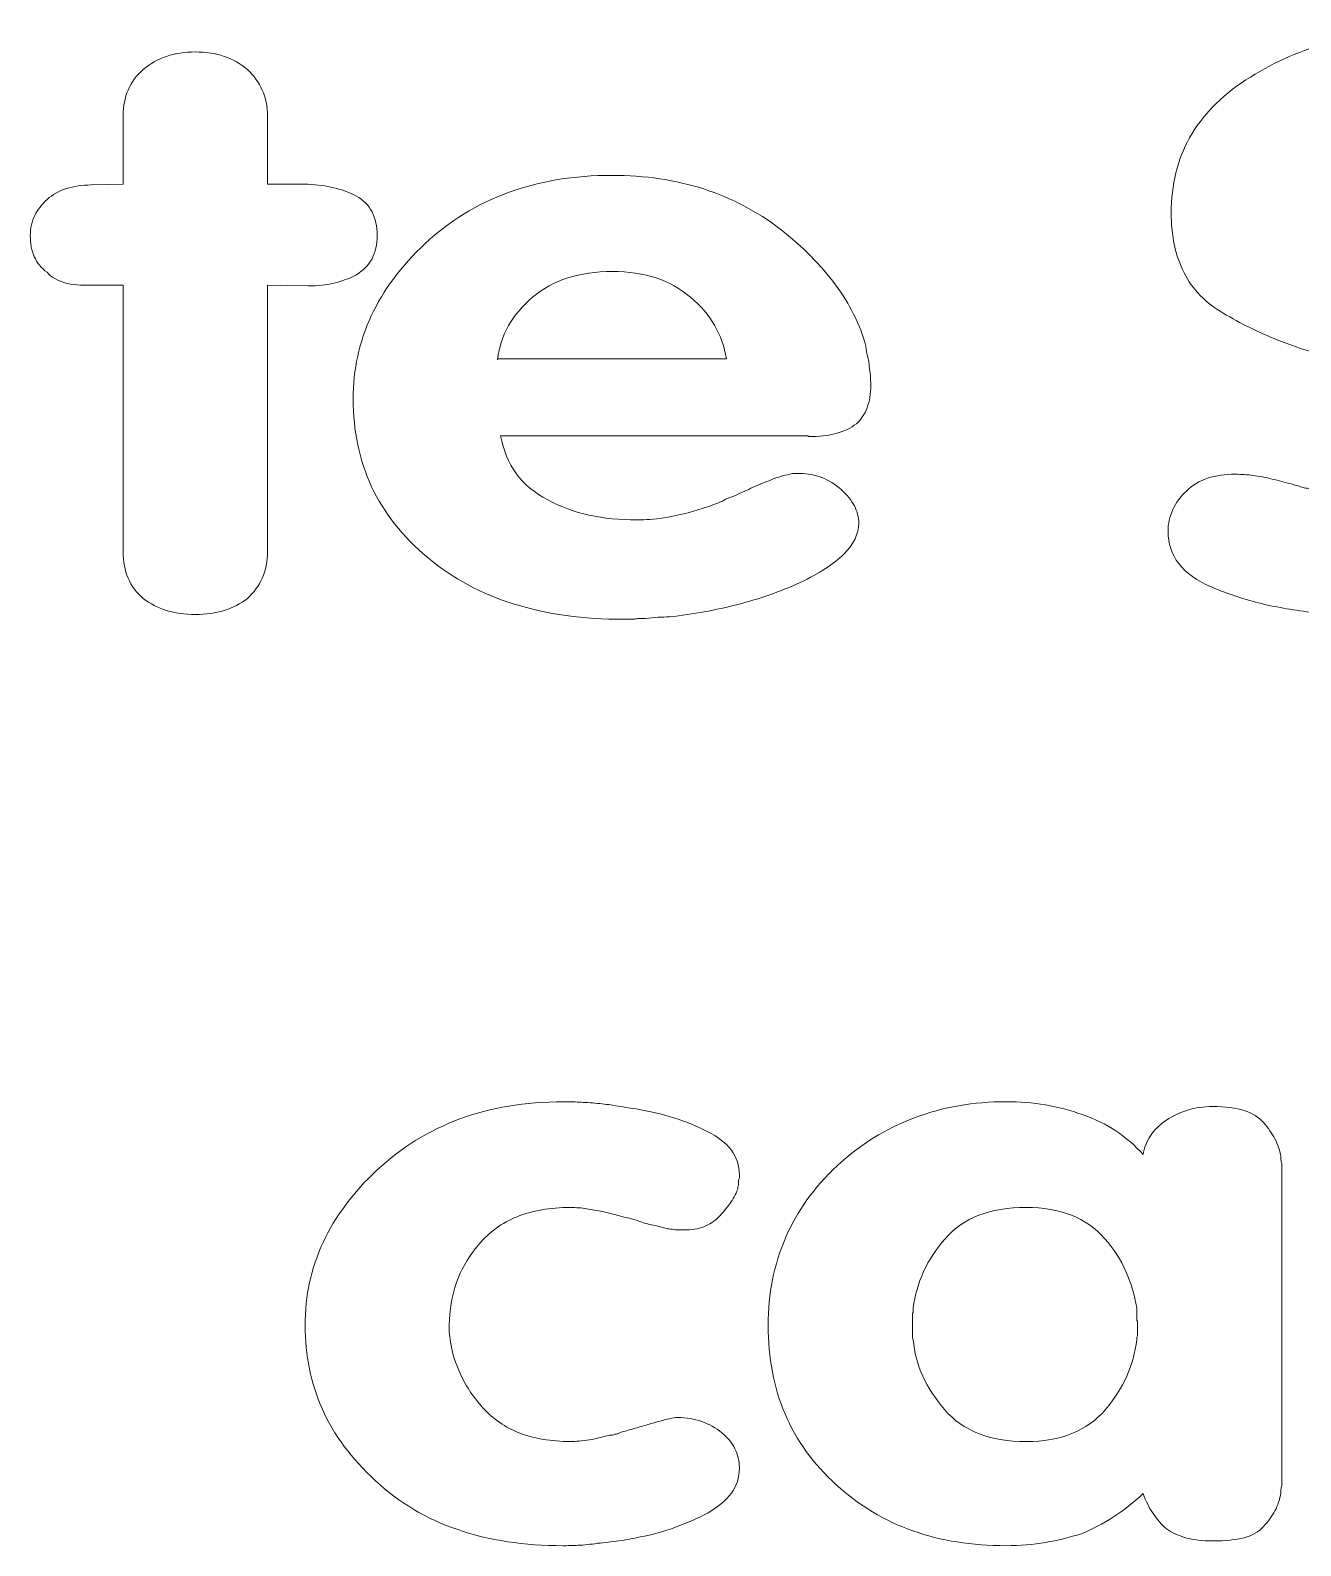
# Model space of a CAD drawing. Header units: millimetres. Extents: x -847 to 848, y -600 to 600.
# Drawn here: x -488.7 to -399, y -599.5 to -492.5 of the extents above; entities that cross this region are included whole.
import ezdxf

# ---------------------------------------------------------------- set-up
doc = ezdxf.new("R2010")
doc.units = ezdxf.units.MM
doc.header["$MEASUREMENT"] = 0

msp = doc.modelspace()

# ---------------------------------------------------------------- linework, layer by layer
at = {"color": 250, "lineweight": 5}
for points, knots in [([(-390.5725, -492.4959), (-390.1952, -492.5337), (-389.7802, -492.562), (-389.3274, -492.5808), (-389.3274, -492.5808), (-388.8747, -492.5997), (-388.3654, -492.6469), (-387.7994, -492.7223), (-387.7994, -492.7223), (-387.2712, -492.76), (-386.7242, -492.8166), (-386.1582, -492.8921), (-386.1582, -492.8921), (-385.5923, -492.9675), (-385.0075, -493.0619), (-384.4039, -493.1751), (-384.4039, -493.1751), (-383.4229, -493.3637), (-382.4986, -493.5995), (-381.6308, -493.8825), (-381.6308, -493.8825), (-380.7631, -494.1654), (-379.9142, -494.5144), (-379.0841, -494.9294), (-379.0841, -494.9294), (-378.3296, -495.3067), (-377.7448, -495.7783), (-377.3298, -496.3443), (-377.3298, -496.3443), (-376.9147, -496.9102), (-376.7072, -497.5327), (-376.7072, -498.2118), (-376.7072, -498.2118), (-376.7072, -498.7778), (-376.811, -499.306), (-377.0185, -499.7964), (-377.0185, -499.7964), (-377.226, -500.2869), (-377.5373, -500.7396), (-377.9523, -501.1547), (-377.9523, -501.1547), (-378.3673, -501.5697), (-378.8766, -501.8809), (-379.4803, -502.0884), (-379.4803, -502.0884), (-380.0839, -502.2959), (-380.7442, -502.3997), (-381.461, -502.3997), (-381.461, -502.3997), (-381.6119, -502.3997), (-381.7723, -502.3997), (-381.9421, -502.3997), (-381.9421, -502.3997), (-382.1119, -502.3997), (-382.2911, -502.3808), (-382.4797, -502.3431), (-382.4797, -502.3431), (-382.6684, -502.3431), (-382.8476, -502.3242), (-383.0173, -502.2865), (-383.0173, -502.2865), (-383.1871, -502.2488), (-383.3475, -502.2111), (-383.4984, -502.1733), (-383.4984, -502.1733), (-383.5738, -502.1356), (-383.6587, -502.1073), (-383.753, -502.0884), (-383.753, -502.0884), (-383.8474, -502.0696), (-383.9323, -502.0413), (-384.0077, -502.0035), (-384.0077, -502.0035), (-384.0832, -502.0035), (-384.1681, -501.9941), (-384.2624, -501.9753), (-384.2624, -501.9753), (-384.3567, -501.9564), (-384.4605, -501.9281), (-384.5736, -501.8904), (-384.5736, -501.8904), (-384.7246, -501.8149), (-384.8849, -501.7489), (-385.0547, -501.6923), (-385.0547, -501.6923), (-385.2245, -501.6357), (-385.4037, -501.5885), (-385.5923, -501.5508), (-385.5923, -501.5508), (-385.9696, -501.4376), (-386.3658, -501.3339), (-386.7808, -501.2395), (-386.7808, -501.2395), (-387.1958, -501.1452), (-387.6108, -501.0603), (-388.0258, -500.9849), (-388.0258, -500.9849), (-388.4408, -500.9094), (-388.8841, -500.8434), (-389.3557, -500.7868), (-389.3557, -500.7868), (-389.8274, -500.7302), (-390.3273, -500.7019), (-390.8555, -500.7019), (-390.8555, -500.7019), (-391.61, -500.7019), (-392.3269, -500.7868), (-393.006, -500.9566), (-393.006, -500.9566), (-393.6851, -501.1264), (-394.3076, -501.3622), (-394.8736, -501.664), (-394.8736, -501.664), (-395.4772, -501.9658), (-395.9205, -502.3431), (-396.2035, -502.7958), (-396.2035, -502.7958), (-396.4865, -503.2486), (-396.6279, -503.7768), (-396.6279, -504.3804), (-396.6279, -504.3804), (-396.6279, -504.8709), (-396.477, -505.3048), (-396.1752, -505.6821), (-396.1752, -505.6821), (-395.8734, -506.0594), (-395.4206, -506.3989), (-394.817, -506.7008), (-394.817, -506.7008), (-394.2133, -506.9649), (-393.5248, -507.2195), (-392.7513, -507.4648), (-392.7513, -507.4648), (-391.9779, -507.71), (-391.1384, -507.9269), (-390.2329, -508.1156), (-390.2329, -508.1156), (-389.8179, -508.2288), (-389.3935, -508.342), (-388.9596, -508.4551), (-388.9596, -508.4551), (-388.5257, -508.5683), (-388.0635, -508.6815), (-387.5731, -508.7947), (-387.5731, -508.7947), (-387.3467, -508.8324), (-387.1298, -508.8796), (-386.9223, -508.9362), (-386.9223, -508.9362), (-386.7147, -508.9928), (-386.4978, -509.0399), (-386.2714, -509.0777), (-386.2714, -509.0777), (-386.0451, -509.1531), (-385.8093, -509.2097), (-385.564, -509.2474), (-385.564, -509.2474), (-385.3188, -509.2852), (-385.083, -509.3418), (-384.8566, -509.4172), (-384.8566, -509.4172), (-383.3475, -509.8322), (-381.9232, -510.351), (-380.5838, -510.9735), (-380.5838, -510.9735), (-379.2445, -511.596), (-377.9523, -512.3223), (-376.7072, -513.1523), (-376.7072, -513.1523), (-375.4999, -513.9824), (-374.585, -515.0576), (-373.9625, -516.3781), (-373.9625, -516.3781), (-373.34, -517.6986), (-373.0287, -519.2644), (-373.0287, -521.0754), (-373.0287, -521.0754), (-373.0287, -523.1127), (-373.4814, -524.9237), (-374.3869, -526.5083), (-374.3869, -526.5083), (-375.2924, -528.0929), (-376.6318, -529.47), (-378.405, -530.6396), (-378.405, -530.6396), (-380.216, -531.8091), (-382.1779, -532.6769), (-384.2907, -533.2428), (-384.2907, -533.2428), (-386.4035, -533.8088), (-388.6861, -534.0917), (-391.1384, -534.0917), (-391.1384, -534.0917), (-391.6289, -534.0917), (-392.1477, -534.0823), (-392.6947, -534.0634), (-392.6947, -534.0634), (-393.2418, -534.0446), (-393.836, -534.0163), (-394.4774, -533.9785), (-394.4774, -533.9785), (-394.7792, -533.9408), (-395.0905, -533.9125), (-395.4112, -533.8936), (-395.4112, -533.8936), (-395.7319, -533.8748), (-396.062, -533.8465), (-396.4016, -533.8088), (-396.4016, -533.8088), (-396.7411, -533.771), (-397.0712, -533.7333), (-397.3919, -533.6956), (-397.3919, -533.6956), (-397.7126, -533.6578), (-398.0239, -533.6201), (-398.3257, -533.5824), (-398.3257, -533.5824), (-399.6085, -533.4315), (-400.8158, -533.2145), (-401.9477, -532.9316), (-401.9477, -532.9316), (-403.0795, -532.6486), (-404.1737, -532.2807), (-405.2301, -531.828), (-405.2301, -531.828), (-406.2865, -531.3753), (-407.0693, -530.8188), (-407.5787, -530.1585), (-407.5787, -530.1585), (-408.088, -529.4983), (-408.3427, -528.7343), (-408.3427, -527.8665), (-408.3427, -527.8665), (-408.3427, -527.3383), (-408.2295, -526.829), (-408.0031, -526.3385), (-408.0031, -526.3385), (-407.7767, -525.848), (-407.456, -525.4141), (-407.041, -525.0369), (-407.041, -525.0369), (-406.626, -524.6218), (-406.1261, -524.32), (-405.5413, -524.1314), (-405.5413, -524.1314), (-404.9565, -523.9427), (-404.3057, -523.8484), (-403.5889, -523.8484), (-403.5889, -523.8484), (-403.1738, -523.8484), (-402.7494, -523.8767), (-402.3155, -523.9333), (-402.3155, -523.9333), (-401.8816, -523.9899), (-401.4383, -524.0748), (-400.9856, -524.188), (-400.9856, -524.188), (-400.7592, -524.2257), (-400.5328, -524.2823), (-400.3065, -524.3577), (-400.3065, -524.3577), (-400.0801, -524.4332), (-399.8537, -524.4898), (-399.6274, -524.5275), (-399.6274, -524.5275), (-399.5142, -524.5653), (-399.3916, -524.603), (-399.2595, -524.6407), (-399.2595, -524.6407), (-399.1275, -524.6784), (-399.0048, -524.7162), (-398.8916, -524.7539), (-398.8916, -524.7539), (-398.7785, -524.7916), (-398.6558, -524.8199), (-398.5238, -524.8388), (-398.5238, -524.8388), (-398.3917, -524.8576), (-398.2691, -524.8859), (-398.1559, -524.9237), (-398.1559, -524.9237), (-398.0428, -524.9614), (-397.9201, -524.9991), (-397.7881, -525.0369), (-397.7881, -525.0369), (-397.656, -525.0746), (-397.5334, -525.1123), (-397.4202, -525.15), (-397.4202, -525.15), (-397.0429, -525.2632), (-396.6562, -525.367), (-396.2601, -525.4613), (-396.2601, -525.4613), (-395.8639, -525.5556), (-395.4583, -525.6405), (-395.0433, -525.716), (-395.0433, -525.716), (-394.5151, -525.8292), (-393.9681, -525.914), (-393.4021, -525.9706), (-393.4021, -525.9706), (-392.8362, -526.0272), (-392.2703, -526.0555), (-391.7044, -526.0555), (-391.7044, -526.0555), (-390.5348, -526.0555), (-389.4972, -525.9423), (-388.5917, -525.716), (-388.5917, -525.716), (-387.6863, -525.4896), (-386.9317, -525.15), (-386.328, -524.6973), (-386.328, -524.6973), (-385.7244, -524.2446), (-385.2622, -523.7258), (-384.9415, -523.141), (-384.9415, -523.141), (-384.6208, -522.5562), (-384.4605, -521.9054), (-384.4605, -521.1885), (-384.4605, -521.1885), (-384.4605, -520.5472), (-384.6491, -519.9907), (-385.0264, -519.519), (-385.0264, -519.519), (-385.4037, -519.0474), (-385.9696, -518.6607), (-386.7242, -518.3589), (-386.7242, -518.3589), (-387.5165, -518.0571), (-388.3654, -517.7647), (-389.2709, -517.4817), (-389.2709, -517.4817), (-390.1763, -517.1987), (-391.1762, -516.9252), (-392.2703, -516.6611), (-392.2703, -516.6611), (-392.6098, -516.5857), (-392.9494, -516.5102), (-393.289, -516.4347), (-393.289, -516.4347), (-393.6285, -516.3593), (-393.9492, -516.2838), (-394.251, -516.2084), (-394.251, -516.2084), (-394.5906, -516.1329), (-394.9301, -516.0575), (-395.2697, -515.982), (-395.2697, -515.982), (-395.6093, -515.9065), (-395.9488, -515.8122), (-396.2884, -515.699), (-396.2884, -515.699), (-397.7975, -515.3595), (-399.2312, -514.9162), (-400.5894, -514.3691), (-400.5894, -514.3691), (-401.9477, -513.822), (-403.2304, -513.1901), (-404.4378, -512.4732), (-404.4378, -512.4732), (-405.6828, -511.7564), (-406.6071, -510.8037), (-407.2108, -509.6153), (-407.2108, -509.6153), (-407.8145, -508.4268), (-408.1163, -507.0215), (-408.1163, -505.3991), (-408.1163, -505.3991), (-408.1163, -503.3995), (-407.6824, -501.6263), (-406.8147, -500.0794), (-406.8147, -500.0794), (-405.9469, -498.5325), (-404.6264, -497.1743), (-402.8532, -496.0047), (-402.8532, -496.0047), (-401.1176, -494.8728), (-399.2312, -494.0145), (-397.1939, -493.4297), (-397.1939, -493.4297), (-395.1565, -492.8449), (-392.9494, -492.5525), (-390.5725, -492.5525), (-390.5725, -492.5525), (-390.5725, -492.5525), (-390.5725, -492.4959), (-390.5725, -492.4959)], [0, 0, 0, 0, 0.01030928, 0.01030928, 0.01030928, 0.01030928, 0.02061856, 0.02061856, 0.02061856, 0.02061856, 0.03092784, 0.03092784, 0.03092784, 0.03092784, 0.04123711, 0.04123711, 0.04123711, 0.04123711, 0.05154639, 0.05154639, 0.05154639, 0.05154639, 0.06185567, 0.06185567, 0.06185567, 0.06185567, 0.07216495, 0.07216495, 0.07216495, 0.07216495, 0.08247423, 0.08247423, 0.08247423, 0.08247423, 0.09278351, 0.09278351, 0.09278351, 0.09278351, 0.10309278, 0.10309278, 0.10309278, 0.10309278, 0.11340206, 0.11340206, 0.11340206, 0.11340206, 0.12371134, 0.12371134, 0.12371134, 0.12371134, 0.13402062, 0.13402062, 0.13402062, 0.13402062, 0.1443299, 0.1443299, 0.1443299, 0.1443299, 0.15463918, 0.15463918, 0.15463918, 0.15463918, 0.16494845, 0.16494845, 0.16494845, 0.16494845, 0.17525773, 0.17525773, 0.17525773, 0.17525773, 0.18556701, 0.18556701, 0.18556701, 0.18556701, 0.19587629, 0.19587629, 0.19587629, 0.19587629, 0.20618557, 0.20618557, 0.20618557, 0.20618557, 0.21649485, 0.21649485, 0.21649485, 0.21649485, 0.22680412, 0.22680412, 0.22680412, 0.22680412, 0.2371134, 0.2371134, 0.2371134, 0.2371134, 0.24742268, 0.24742268, 0.24742268, 0.24742268, 0.25773196, 0.25773196, 0.25773196, 0.25773196, 0.26804124, 0.26804124, 0.26804124, 0.26804124, 0.27835052, 0.27835052, 0.27835052, 0.27835052, 0.28865979, 0.28865979, 0.28865979, 0.28865979, 0.29896907, 0.29896907, 0.29896907, 0.29896907, 0.30927835, 0.30927835, 0.30927835, 0.30927835, 0.31958763, 0.31958763, 0.31958763, 0.31958763, 0.32989691, 0.32989691, 0.32989691, 0.32989691, 0.34020619, 0.34020619, 0.34020619, 0.34020619, 0.35051546, 0.35051546, 0.35051546, 0.35051546, 0.36082474, 0.36082474, 0.36082474, 0.36082474, 0.37113402, 0.37113402, 0.37113402, 0.37113402, 0.3814433, 0.3814433, 0.3814433, 0.3814433, 0.39175258, 0.39175258, 0.39175258, 0.39175258, 0.40206186, 0.40206186, 0.40206186, 0.40206186, 0.41237113, 0.41237113, 0.41237113, 0.41237113, 0.42268041, 0.42268041, 0.42268041, 0.42268041, 0.43298969, 0.43298969, 0.43298969, 0.43298969, 0.44329897, 0.44329897, 0.44329897, 0.44329897, 0.45360825, 0.45360825, 0.45360825, 0.45360825, 0.46391753, 0.46391753, 0.46391753, 0.46391753, 0.4742268, 0.4742268, 0.4742268, 0.4742268, 0.48453608, 0.48453608, 0.48453608, 0.48453608, 0.49484536, 0.49484536, 0.49484536, 0.49484536, 0.50515464, 0.50515464, 0.50515464, 0.50515464, 0.51546392, 0.51546392, 0.51546392, 0.51546392, 0.5257732, 0.5257732, 0.5257732, 0.5257732, 0.53608247, 0.53608247, 0.53608247, 0.53608247, 0.54639175, 0.54639175, 0.54639175, 0.54639175, 0.55670103, 0.55670103, 0.55670103, 0.55670103, 0.56701031, 0.56701031, 0.56701031, 0.56701031, 0.57731959, 0.57731959, 0.57731959, 0.57731959, 0.58762887, 0.58762887, 0.58762887, 0.58762887, 0.59793814, 0.59793814, 0.59793814, 0.59793814, 0.60824742, 0.60824742, 0.60824742, 0.60824742, 0.6185567, 0.6185567, 0.6185567, 0.6185567, 0.62886598, 0.62886598, 0.62886598, 0.62886598, 0.63917526, 0.63917526, 0.63917526, 0.63917526, 0.64948454, 0.64948454, 0.64948454, 0.64948454, 0.65979381, 0.65979381, 0.65979381, 0.65979381, 0.67010309, 0.67010309, 0.67010309, 0.67010309, 0.68041237, 0.68041237, 0.68041237, 0.68041237, 0.69072165, 0.69072165, 0.69072165, 0.69072165, 0.70103093, 0.70103093, 0.70103093, 0.70103093, 0.71134021, 0.71134021, 0.71134021, 0.71134021, 0.72164948, 0.72164948, 0.72164948, 0.72164948, 0.73195876, 0.73195876, 0.73195876, 0.73195876, 0.74226804, 0.74226804, 0.74226804, 0.74226804, 0.75257732, 0.75257732, 0.75257732, 0.75257732, 0.7628866, 0.7628866, 0.7628866, 0.7628866, 0.77319588, 0.77319588, 0.77319588, 0.77319588, 0.78350515, 0.78350515, 0.78350515, 0.78350515, 0.79381443, 0.79381443, 0.79381443, 0.79381443, 0.80412371, 0.80412371, 0.80412371, 0.80412371, 0.81443299, 0.81443299, 0.81443299, 0.81443299, 0.82474227, 0.82474227, 0.82474227, 0.82474227, 0.83505155, 0.83505155, 0.83505155, 0.83505155, 0.84536082, 0.84536082, 0.84536082, 0.84536082, 0.8556701, 0.8556701, 0.8556701, 0.8556701, 0.86597938, 0.86597938, 0.86597938, 0.86597938, 0.87628866, 0.87628866, 0.87628866, 0.87628866, 0.88659794, 0.88659794, 0.88659794, 0.88659794, 0.89690722, 0.89690722, 0.89690722, 0.89690722, 0.90721649, 0.90721649, 0.90721649, 0.90721649, 0.91752577, 0.91752577, 0.91752577, 0.91752577, 0.92783505, 0.92783505, 0.92783505, 0.92783505, 0.93814433, 0.93814433, 0.93814433, 0.93814433, 0.94845361, 0.94845361, 0.94845361, 0.94845361, 0.95876289, 0.95876289, 0.95876289, 0.95876289, 0.96907216, 0.96907216, 0.96907216, 0.96907216, 0.97938144, 0.97938144, 0.97938144, 0.97938144, 0.98969072, 0.98969072, 0.98969072, 0.98969072, 1, 1, 1, 1]), ([(-482.1398, -529.2813), (-482.1398, -529.2813), (-482.1398, -510.4925), (-482.1398, -510.4925), (-482.1398, -510.4925), (-482.1398, -510.4925), (-484.4035, -510.4925), (-484.4035, -510.4925), (-484.4035, -510.4925), (-485.1203, -510.5302), (-485.7429, -510.4736), (-486.2711, -510.3227), (-486.2711, -510.3227), (-486.7993, -510.1718), (-487.2143, -509.9266), (-487.5161, -509.587), (-487.5161, -509.587), (-487.9311, -509.2852), (-488.2329, -508.9173), (-488.4216, -508.4834), (-488.4216, -508.4834), (-488.6102, -508.0496), (-488.7046, -507.5497), (-488.7046, -506.9837), (-488.7046, -506.9837), (-488.7046, -506.4555), (-488.6008, -505.9839), (-488.3933, -505.5689), (-488.3933, -505.5689), (-488.1858, -505.1539), (-487.8934, -504.7766), (-487.5161, -504.437), (-487.5161, -504.437), (-487.1388, -504.0975), (-486.6861, -503.8428), (-486.1579, -503.673), (-486.1579, -503.673), (-485.6297, -503.5033), (-485.0449, -503.4184), (-484.4035, -503.4184), (-484.4035, -503.4184), (-484.4035, -503.4184), (-482.1398, -503.3618), (-482.1398, -503.3618), (-482.1398, -503.3618), (-482.1398, -503.3618), (-482.1398, -498.4948), (-482.1398, -498.4948), (-482.1398, -498.4948), (-482.1398, -497.8534), (-482.0266, -497.2592), (-481.8002, -496.7121), (-481.8002, -496.7121), (-481.5738, -496.165), (-481.2154, -495.684), (-480.725, -495.269), (-480.725, -495.269), (-480.2345, -494.854), (-479.6874, -494.5427), (-479.0838, -494.3352), (-479.0838, -494.3352), (-478.4801, -494.1277), (-477.801, -494.0239), (-477.0464, -494.0239), (-477.0464, -494.0239), (-476.2918, -494.0239), (-475.6127, -494.1277), (-475.0091, -494.3352), (-475.0091, -494.3352), (-474.4054, -494.5427), (-473.8583, -494.854), (-473.3679, -495.269), (-473.3679, -495.269), (-472.9151, -495.684), (-472.5661, -496.165), (-472.3209, -496.7121), (-472.3209, -496.7121), (-472.0757, -497.2592), (-471.9531, -497.8723), (-471.9531, -498.5514), (-471.9531, -498.5514), (-471.9531, -498.5514), (-471.9531, -503.3618), (-471.9531, -503.3618), (-471.9531, -503.3618), (-471.9531, -503.3618), (-469.0668, -503.3618), (-469.0668, -503.3618), (-469.0668, -503.3618), (-468.4254, -503.3995), (-467.8218, -503.4844), (-467.2558, -503.6164), (-467.2558, -503.6164), (-466.6899, -503.7485), (-466.1617, -503.9466), (-465.6712, -504.2107), (-465.6712, -504.2107), (-465.1808, -504.4748), (-464.8129, -504.8426), (-464.5677, -505.3142), (-464.5677, -505.3142), (-464.3224, -505.7858), (-464.1998, -506.3423), (-464.1998, -506.9837), (-464.1998, -506.9837), (-464.1998, -507.6251), (-464.3224, -508.1722), (-464.5677, -508.6249), (-464.5677, -508.6249), (-464.8129, -509.0777), (-465.1808, -509.4549), (-465.6712, -509.7568), (-465.6712, -509.7568), (-466.1617, -510.0209), (-466.6899, -510.2189), (-467.2558, -510.351), (-467.2558, -510.351), (-467.8218, -510.4831), (-468.4254, -510.5491), (-469.0668, -510.5491), (-469.0668, -510.5491), (-469.0668, -510.5491), (-471.9531, -510.4925), (-471.9531, -510.4925), (-471.9531, -510.4925), (-471.9531, -510.4925), (-471.9531, -529.2813), (-471.9531, -529.2813), (-471.9531, -529.2813), (-471.9531, -529.9982), (-472.0757, -530.6301), (-472.3209, -531.1772), (-472.3209, -531.1772), (-472.5661, -531.7243), (-472.9151, -532.2053), (-473.3679, -532.6203), (-473.3679, -532.6203), (-473.8583, -532.9976), (-474.4054, -533.2806), (-475.0091, -533.4692), (-475.0091, -533.4692), (-475.6127, -533.6578), (-476.2918, -533.7522), (-477.0464, -533.7522), (-477.0464, -533.7522), (-477.801, -533.7522), (-478.4801, -533.6578), (-479.0838, -533.4692), (-479.0838, -533.4692), (-479.6874, -533.2806), (-480.2345, -532.9976), (-480.725, -532.6203), (-480.725, -532.6203), (-481.2154, -532.2053), (-481.5738, -531.7243), (-481.8002, -531.1772), (-481.8002, -531.1772), (-482.0266, -530.6301), (-482.1398, -530.017), (-482.1398, -529.3379), (-482.1398, -529.3379), (-482.1398, -529.3379), (-482.1398, -529.2813), (-482.1398, -529.2813)], [0, 0, 0, 0, 0.02439024, 0.02439024, 0.02439024, 0.02439024, 0.04878049, 0.04878049, 0.04878049, 0.04878049, 0.07317073, 0.07317073, 0.07317073, 0.07317073, 0.09756098, 0.09756098, 0.09756098, 0.09756098, 0.12195122, 0.12195122, 0.12195122, 0.12195122, 0.14634146, 0.14634146, 0.14634146, 0.14634146, 0.17073171, 0.17073171, 0.17073171, 0.17073171, 0.19512195, 0.19512195, 0.19512195, 0.19512195, 0.2195122, 0.2195122, 0.2195122, 0.2195122, 0.24390244, 0.24390244, 0.24390244, 0.24390244, 0.26829268, 0.26829268, 0.26829268, 0.26829268, 0.29268293, 0.29268293, 0.29268293, 0.29268293, 0.31707317, 0.31707317, 0.31707317, 0.31707317, 0.34146341, 0.34146341, 0.34146341, 0.34146341, 0.36585366, 0.36585366, 0.36585366, 0.36585366, 0.3902439, 0.3902439, 0.3902439, 0.3902439, 0.41463415, 0.41463415, 0.41463415, 0.41463415, 0.43902439, 0.43902439, 0.43902439, 0.43902439, 0.46341463, 0.46341463, 0.46341463, 0.46341463, 0.48780488, 0.48780488, 0.48780488, 0.48780488, 0.51219512, 0.51219512, 0.51219512, 0.51219512, 0.53658537, 0.53658537, 0.53658537, 0.53658537, 0.56097561, 0.56097561, 0.56097561, 0.56097561, 0.58536585, 0.58536585, 0.58536585, 0.58536585, 0.6097561, 0.6097561, 0.6097561, 0.6097561, 0.63414634, 0.63414634, 0.63414634, 0.63414634, 0.65853659, 0.65853659, 0.65853659, 0.65853659, 0.68292683, 0.68292683, 0.68292683, 0.68292683, 0.70731707, 0.70731707, 0.70731707, 0.70731707, 0.73170732, 0.73170732, 0.73170732, 0.73170732, 0.75609756, 0.75609756, 0.75609756, 0.75609756, 0.7804878, 0.7804878, 0.7804878, 0.7804878, 0.80487805, 0.80487805, 0.80487805, 0.80487805, 0.82926829, 0.82926829, 0.82926829, 0.82926829, 0.85365854, 0.85365854, 0.85365854, 0.85365854, 0.87804878, 0.87804878, 0.87804878, 0.87804878, 0.90243902, 0.90243902, 0.90243902, 0.90243902, 0.92682927, 0.92682927, 0.92682927, 0.92682927, 0.95121951, 0.95121951, 0.95121951, 0.95121951, 0.97560976, 0.97560976, 0.97560976, 0.97560976, 1, 1, 1, 1]), ([(-433.7528, -521.1319), (-433.7528, -521.1319), (-455.4845, -521.1319), (-455.4845, -521.1319), (-455.4845, -521.1319), (-455.2958, -522.1506), (-454.928, -523.0372), (-454.3809, -523.7918), (-454.3809, -523.7918), (-453.8339, -524.5464), (-453.0887, -525.1689), (-452.1455, -525.6594), (-452.1455, -525.6594), (-451.24, -526.1499), (-450.2685, -526.5083), (-449.231, -526.7346), (-449.231, -526.7346), (-448.1934, -526.961), (-447.071, -527.0742), (-445.8637, -527.0742), (-445.8637, -527.0742), (-445.2223, -527.0742), (-444.5998, -527.027), (-443.9961, -526.9327), (-443.9961, -526.9327), (-443.3925, -526.8384), (-442.8077, -526.7158), (-442.2418, -526.5649), (-442.2418, -526.5649), (-441.8267, -526.4517), (-441.4212, -526.3291), (-441.025, -526.197), (-441.025, -526.197), (-440.6289, -526.065), (-440.2421, -525.9235), (-439.8649, -525.7726), (-439.8649, -525.7726), (-439.7517, -525.6971), (-439.629, -525.6311), (-439.497, -525.5745), (-439.497, -525.5745), (-439.3649, -525.5179), (-439.2423, -525.4707), (-439.1291, -525.433), (-439.1291, -525.433), (-438.6764, -525.2444), (-438.2331, -525.0463), (-437.7992, -524.8388), (-437.7992, -524.8388), (-437.3653, -524.6313), (-436.9409, -524.4521), (-436.5259, -524.3012), (-436.5259, -524.3012), (-436.2618, -524.188), (-436.0071, -524.0936), (-435.7619, -524.0182), (-435.7619, -524.0182), (-435.5166, -523.9427), (-435.2808, -523.8861), (-435.0545, -523.8484), (-435.0545, -523.8484), (-434.9413, -523.8107), (-434.8187, -523.7918), (-434.6866, -523.7918), (-434.6866, -523.7918), (-434.5546, -523.7918), (-434.4319, -523.7918), (-434.3187, -523.7918), (-434.3187, -523.7918), (-433.7905, -523.7918), (-433.2812, -523.8861), (-432.7907, -524.0748), (-432.7907, -524.0748), (-432.3003, -524.2634), (-431.8475, -524.5464), (-431.4325, -524.9237), (-431.4325, -524.9237), (-431.0175, -525.301), (-430.7062, -525.6877), (-430.4987, -526.0838), (-430.4987, -526.0838), (-430.2912, -526.48), (-430.1875, -526.8856), (-430.1875, -527.3006), (-430.1875, -527.3006), (-430.1875, -528.0551), (-430.5365, -528.7814), (-431.2344, -529.4794), (-431.2344, -529.4794), (-431.9324, -530.1774), (-432.9605, -530.8471), (-434.3187, -531.4884), (-434.3187, -531.4884), (-435.7147, -532.1298), (-437.1861, -532.6486), (-438.733, -533.0448), (-438.733, -533.0448), (-440.2799, -533.4409), (-441.8833, -533.7333), (-443.5434, -533.9219), (-443.5434, -533.9219), (-443.8075, -533.9219), (-444.081, -533.9314), (-444.364, -533.9502), (-444.364, -533.9502), (-444.647, -533.9691), (-444.9393, -533.9974), (-445.2412, -534.0351), (-445.2412, -534.0351), (-445.3921, -534.0351), (-445.5336, -534.0351), (-445.6656, -534.0351), (-445.6656, -534.0351), (-445.7977, -534.0351), (-445.9203, -534.054), (-446.0335, -534.0917), (-446.0335, -534.0917), (-446.1844, -534.0917), (-446.3164, -534.0917), (-446.4296, -534.0917), (-446.4296, -534.0917), (-446.5428, -534.0917), (-446.656, -534.0917), (-446.7692, -534.0917), (-446.7692, -534.0917), (-449.6366, -534.0917), (-452.221, -533.7333), (-454.5224, -533.0165), (-454.5224, -533.0165), (-456.8239, -532.2996), (-458.8612, -531.2055), (-460.6344, -529.7341), (-460.6344, -529.7341), (-462.4077, -528.2627), (-463.7282, -526.5932), (-464.5959, -524.7256), (-464.5959, -524.7256), (-465.4637, -522.858), (-465.8976, -520.7924), (-465.8976, -518.5287), (-465.8976, -518.5287), (-465.8976, -516.4536), (-465.4731, -514.5011), (-464.6242, -512.6713), (-464.6242, -512.6713), (-463.7754, -510.8415), (-462.502, -509.1343), (-460.8042, -507.5497), (-460.8042, -507.5497), (-459.1064, -505.9651), (-457.154, -504.7672), (-454.9469, -503.956), (-454.9469, -503.956), (-452.7397, -503.1448), (-450.2968, -502.7393), (-447.6181, -502.7393), (-447.6181, -502.7393), (-445.2789, -502.7393), (-443.1189, -503.0599), (-441.1382, -503.7013), (-441.1382, -503.7013), (-439.1574, -504.3427), (-437.3559, -505.2859), (-435.7336, -506.531), (-435.7336, -506.531), (-434.149, -507.776), (-432.8473, -509.0871), (-431.8287, -510.4642), (-431.8287, -510.4642), (-430.81, -511.8413), (-430.0931, -513.2844), (-429.6781, -514.7935), (-429.6781, -514.7935), (-429.6781, -514.9067), (-429.6687, -515.0199), (-429.6498, -515.1331), (-429.6498, -515.1331), (-429.631, -515.2463), (-429.6027, -515.3595), (-429.5649, -515.4727), (-429.5649, -515.4727), (-429.5272, -515.6236), (-429.4989, -515.7556), (-429.4801, -515.8688), (-429.4801, -515.8688), (-429.4612, -515.982), (-429.4518, -516.0952), (-429.4518, -516.2084), (-429.4518, -516.2084), (-429.414, -516.4347), (-429.3857, -516.6611), (-429.3669, -516.8875), (-429.3669, -516.8875), (-429.348, -517.1139), (-429.3386, -517.3402), (-429.3386, -517.5666), (-429.3386, -517.5666), (-429.3386, -518.1703), (-429.4235, -518.6985), (-429.5932, -519.1512), (-429.5932, -519.1512), (-429.763, -519.6039), (-430.0177, -519.9812), (-430.3572, -520.2831), (-430.3572, -520.2831), (-430.7345, -520.5849), (-431.2061, -520.8113), (-431.7721, -520.9622), (-431.7721, -520.9622), (-432.338, -521.1131), (-432.9982, -521.1885), (-433.7528, -521.1885), (-433.7528, -521.1885), (-433.7528, -521.1885), (-433.7528, -521.1319), (-433.7528, -521.1319)], [0, 0, 0, 0, 0.01851852, 0.01851852, 0.01851852, 0.01851852, 0.03703704, 0.03703704, 0.03703704, 0.03703704, 0.05555556, 0.05555556, 0.05555556, 0.05555556, 0.07407407, 0.07407407, 0.07407407, 0.07407407, 0.09259259, 0.09259259, 0.09259259, 0.09259259, 0.11111111, 0.11111111, 0.11111111, 0.11111111, 0.12962963, 0.12962963, 0.12962963, 0.12962963, 0.14814815, 0.14814815, 0.14814815, 0.14814815, 0.16666667, 0.16666667, 0.16666667, 0.16666667, 0.18518519, 0.18518519, 0.18518519, 0.18518519, 0.2037037, 0.2037037, 0.2037037, 0.2037037, 0.22222222, 0.22222222, 0.22222222, 0.22222222, 0.24074074, 0.24074074, 0.24074074, 0.24074074, 0.25925926, 0.25925926, 0.25925926, 0.25925926, 0.27777778, 0.27777778, 0.27777778, 0.27777778, 0.2962963, 0.2962963, 0.2962963, 0.2962963, 0.31481481, 0.31481481, 0.31481481, 0.31481481, 0.33333333, 0.33333333, 0.33333333, 0.33333333, 0.35185185, 0.35185185, 0.35185185, 0.35185185, 0.37037037, 0.37037037, 0.37037037, 0.37037037, 0.38888889, 0.38888889, 0.38888889, 0.38888889, 0.40740741, 0.40740741, 0.40740741, 0.40740741, 0.42592593, 0.42592593, 0.42592593, 0.42592593, 0.44444444, 0.44444444, 0.44444444, 0.44444444, 0.46296296, 0.46296296, 0.46296296, 0.46296296, 0.48148148, 0.48148148, 0.48148148, 0.48148148, 0.5, 0.5, 0.5, 0.5, 0.51851852, 0.51851852, 0.51851852, 0.51851852, 0.53703704, 0.53703704, 0.53703704, 0.53703704, 0.55555556, 0.55555556, 0.55555556, 0.55555556, 0.57407407, 0.57407407, 0.57407407, 0.57407407, 0.59259259, 0.59259259, 0.59259259, 0.59259259, 0.61111111, 0.61111111, 0.61111111, 0.61111111, 0.62962963, 0.62962963, 0.62962963, 0.62962963, 0.64814815, 0.64814815, 0.64814815, 0.64814815, 0.66666667, 0.66666667, 0.66666667, 0.66666667, 0.68518519, 0.68518519, 0.68518519, 0.68518519, 0.7037037, 0.7037037, 0.7037037, 0.7037037, 0.72222222, 0.72222222, 0.72222222, 0.72222222, 0.74074074, 0.74074074, 0.74074074, 0.74074074, 0.75925926, 0.75925926, 0.75925926, 0.75925926, 0.77777778, 0.77777778, 0.77777778, 0.77777778, 0.7962963, 0.7962963, 0.7962963, 0.7962963, 0.81481481, 0.81481481, 0.81481481, 0.81481481, 0.83333333, 0.83333333, 0.83333333, 0.83333333, 0.85185185, 0.85185185, 0.85185185, 0.85185185, 0.87037037, 0.87037037, 0.87037037, 0.87037037, 0.88888889, 0.88888889, 0.88888889, 0.88888889, 0.90740741, 0.90740741, 0.90740741, 0.90740741, 0.92592593, 0.92592593, 0.92592593, 0.92592593, 0.94444444, 0.94444444, 0.94444444, 0.94444444, 0.96296296, 0.96296296, 0.96296296, 0.96296296, 0.98148148, 0.98148148, 0.98148148, 0.98148148, 1, 1, 1, 1]), ([(-455.7109, -515.699), (-455.7109, -515.699), (-439.5253, -515.699), (-439.5253, -515.699), (-439.5253, -515.699), (-439.6762, -514.8313), (-439.9592, -514.039), (-440.3742, -513.3221), (-440.3742, -513.3221), (-440.7892, -512.6053), (-441.3551, -511.945), (-442.072, -511.3414), (-442.072, -511.3414), (-442.7888, -510.7377), (-443.6, -510.285), (-444.5055, -509.9831), (-444.5055, -509.9831), (-445.411, -509.6813), (-446.4485, -509.5304), (-447.6181, -509.5304), (-447.6181, -509.5304), (-448.7499, -509.5304), (-449.7875, -509.6813), (-450.7307, -509.9831), (-450.7307, -509.9831), (-451.6739, -510.285), (-452.5039, -510.7377), (-453.2208, -511.3414), (-453.2208, -511.3414), (-453.9376, -511.945), (-454.5035, -512.6147), (-454.9186, -513.3504), (-454.9186, -513.3504), (-455.3336, -514.0861), (-455.5977, -514.8879), (-455.7109, -515.7556), (-455.7109, -515.7556), (-455.7109, -515.7556), (-455.7109, -515.699), (-455.7109, -515.699)], [0, 0, 0, 0, 0.1, 0.1, 0.1, 0.1, 0.2, 0.2, 0.2, 0.2, 0.3, 0.3, 0.3, 0.3, 0.4, 0.4, 0.4, 0.4, 0.5, 0.5, 0.5, 0.5, 0.6, 0.6, 0.6, 0.6, 0.7, 0.7, 0.7, 0.7, 0.8, 0.8, 0.8, 0.8, 0.9, 0.9, 0.9, 0.9, 1, 1, 1, 1]), ([(-438.62, -573.254), (-438.62, -573.2917), (-438.62, -573.3389), (-438.62, -573.3955), (-438.62, -573.3955), (-438.62, -573.4521), (-438.62, -573.4993), (-438.62, -573.537), (-438.62, -573.537), (-438.6578, -573.6124), (-438.6766, -573.669), (-438.6766, -573.7068), (-438.6766, -573.7068), (-438.6766, -573.7445), (-438.6766, -573.7822), (-438.6766, -573.8199), (-438.6766, -573.8199), (-438.6766, -573.8577), (-438.6766, -573.8954), (-438.6766, -573.9331), (-438.6766, -573.9331), (-438.6766, -573.9709), (-438.6766, -574.0086), (-438.6766, -574.0463), (-438.6766, -574.0463), (-438.7143, -574.1218), (-438.7332, -574.1784), (-438.7332, -574.2161), (-438.7332, -574.2161), (-438.7332, -574.2538), (-438.7332, -574.2916), (-438.7332, -574.3293), (-438.7332, -574.3293), (-438.8841, -574.7066), (-439.0728, -575.0556), (-439.2991, -575.3762), (-439.2991, -575.3762), (-439.5255, -575.6969), (-439.7896, -576.0082), (-440.0914, -576.31), (-440.0914, -576.31), (-440.3933, -576.6119), (-440.7423, -576.8382), (-441.1384, -576.9891), (-441.1384, -576.9891), (-441.5346, -577.1401), (-441.9967, -577.2155), (-442.5249, -577.2155), (-442.5249, -577.2155), (-442.6758, -577.2155), (-442.8173, -577.2155), (-442.9494, -577.2155), (-442.9494, -577.2155), (-443.0814, -577.2155), (-443.2229, -577.1967), (-443.3738, -577.1589), (-443.3738, -577.1589), (-443.5247, -577.1589), (-443.6662, -577.1401), (-443.7983, -577.1023), (-443.7983, -577.1023), (-443.9303, -577.0646), (-444.0718, -577.0269), (-444.2227, -576.9891), (-444.2227, -576.9891), (-444.3736, -576.9514), (-444.534, -576.9137), (-444.7038, -576.876), (-444.7038, -576.876), (-444.8735, -576.8382), (-445.0528, -576.8005), (-445.2414, -576.7628), (-445.2414, -576.7628), (-445.43, -576.6873), (-445.6092, -576.6213), (-445.779, -576.5647), (-445.779, -576.5647), (-445.9488, -576.5081), (-446.1092, -576.4609), (-446.2601, -576.4232), (-446.2601, -576.4232), (-446.5996, -576.3478), (-446.9392, -576.2629), (-447.2787, -576.1686), (-447.2787, -576.1686), (-447.6183, -576.0742), (-447.9579, -575.9893), (-448.2974, -575.9139), (-448.2974, -575.9139), (-448.6747, -575.8384), (-449.0426, -575.7724), (-449.401, -575.7158), (-449.401, -575.7158), (-449.7594, -575.6592), (-450.1461, -575.6309), (-450.5611, -575.6309), (-450.5611, -575.6309), (-451.9948, -575.6309), (-453.2493, -575.8479), (-454.3246, -576.2817), (-454.3246, -576.2817), (-455.3998, -576.7156), (-456.2959, -577.3664), (-457.0127, -578.2342), (-457.0127, -578.2342), (-457.7296, -579.0642), (-458.2578, -579.9603), (-458.5973, -580.9224), (-458.5973, -580.9224), (-458.9369, -581.8844), (-459.1067, -582.8937), (-459.1067, -583.9501), (-459.1067, -583.9501), (-459.1067, -583.9878), (-459.1067, -584.0255), (-459.1067, -584.0633), (-459.1067, -584.0633), (-459.1067, -584.101), (-459.1067, -584.1387), (-459.1067, -584.1764), (-459.1067, -584.1764), (-459.1067, -584.2142), (-459.1067, -584.2519), (-459.1067, -584.2896), (-459.1067, -584.2896), (-459.1067, -584.3274), (-459.1067, -584.3651), (-459.1067, -584.4028), (-459.1067, -584.4028), (-459.0312, -585.3838), (-458.7954, -586.327), (-458.3992, -587.2325), (-458.3992, -587.2325), (-458.0031, -588.1379), (-457.4466, -588.9868), (-456.7298, -589.7791), (-456.7298, -589.7791), (-456.0129, -590.5714), (-455.1452, -591.1657), (-454.1265, -591.5618), (-454.1265, -591.5618), (-453.1078, -591.958), (-451.9194, -592.156), (-450.5611, -592.156), (-450.5611, -592.156), (-450.3725, -592.156), (-450.165, -592.1466), (-449.9386, -592.1277), (-449.9386, -592.1277), (-449.7122, -592.1089), (-449.467, -592.0806), (-449.2029, -592.0429), (-449.2029, -592.0429), (-449.0143, -592.0051), (-448.7973, -591.958), (-448.5521, -591.9014), (-448.5521, -591.9014), (-448.3068, -591.8448), (-448.0522, -591.7788), (-447.7881, -591.7033), (-447.7881, -591.7033), (-447.7126, -591.7033), (-447.6466, -591.7033), (-447.59, -591.7033), (-447.59, -591.7033), (-447.5334, -591.7033), (-447.4674, -591.6844), (-447.3919, -591.6467), (-447.3919, -591.6467), (-447.3542, -591.6467), (-447.307, -591.6373), (-447.2504, -591.6184), (-447.2504, -591.6184), (-447.1938, -591.5995), (-447.1278, -591.5713), (-447.0524, -591.5335), (-447.0524, -591.5335), (-446.9392, -591.4958), (-446.8166, -591.4581), (-446.6845, -591.4203), (-446.6845, -591.4203), (-446.5525, -591.3826), (-446.411, -591.3449), (-446.2601, -591.3072), (-446.2601, -591.3072), (-445.8828, -591.194), (-445.5338, -591.0902), (-445.2131, -590.9959), (-445.2131, -590.9959), (-444.8924, -590.9016), (-444.6, -590.8167), (-444.3359, -590.7412), (-444.3359, -590.7412), (-444.0341, -590.6658), (-443.77, -590.5997), (-443.5436, -590.5431), (-443.5436, -590.5431), (-443.3172, -590.4866), (-443.1286, -590.4583), (-442.9777, -590.4583), (-442.9777, -590.4583), (-442.374, -590.4583), (-441.8081, -590.5526), (-441.2799, -590.7412), (-441.2799, -590.7412), (-440.7517, -590.9299), (-440.2801, -591.194), (-439.8651, -591.5335), (-439.8651, -591.5335), (-439.4501, -591.8731), (-439.1388, -592.2504), (-438.9313, -592.6654), (-438.9313, -592.6654), (-438.7238, -593.0804), (-438.62, -593.5331), (-438.62, -594.0236), (-438.62, -594.0236), (-438.62, -594.7027), (-438.8087, -595.297), (-439.186, -595.8063), (-439.186, -595.8063), (-439.5632, -596.3156), (-440.1103, -596.7778), (-440.8271, -597.1928), (-440.8271, -597.1928), (-441.544, -597.5701), (-442.308, -597.9097), (-443.1192, -598.2115), (-443.1192, -598.2115), (-443.9303, -598.5133), (-444.7698, -598.7397), (-445.6375, -598.8906), (-445.6375, -598.8906), (-446.128, -599.0038), (-446.6279, -599.0981), (-447.1373, -599.1736), (-447.1373, -599.1736), (-447.6466, -599.249), (-448.1465, -599.3056), (-448.637, -599.3433), (-448.637, -599.3433), (-449.1274, -599.4188), (-449.5802, -599.466), (-449.9952, -599.4848), (-449.9952, -599.4848), (-450.4102, -599.5037), (-450.7686, -599.5131), (-451.0705, -599.5131), (-451.0705, -599.5131), (-453.8247, -599.5131), (-456.3053, -599.1358), (-458.5124, -598.3813), (-458.5124, -598.3813), (-460.7196, -597.6267), (-462.6531, -596.476), (-464.3132, -594.9291), (-464.3132, -594.9291), (-466.011, -593.3822), (-467.2655, -591.6939), (-468.0766, -589.864), (-468.0766, -589.864), (-468.8878, -588.0342), (-469.2934, -586.0629), (-469.2934, -583.9501), (-469.2934, -583.9501), (-469.2934, -581.875), (-468.8689, -579.9225), (-468.02, -578.0927), (-468.02, -578.0927), (-467.1711, -576.2629), (-465.8978, -574.5557), (-464.2, -572.9711), (-464.2, -572.9711), (-462.5022, -571.3865), (-460.5592, -570.1886), (-458.3709, -569.3774), (-458.3709, -569.3774), (-456.1827, -568.5662), (-453.7492, -568.1607), (-451.0705, -568.1607), (-451.0705, -568.1607), (-450.6932, -568.1607), (-450.3159, -568.1701), (-449.9386, -568.189), (-449.9386, -568.189), (-449.5613, -568.2078), (-449.1274, -568.2361), (-448.637, -568.2738), (-448.637, -568.2738), (-448.222, -568.3116), (-447.7881, -568.3682), (-447.3353, -568.4436), (-447.3353, -568.4436), (-446.8826, -568.5191), (-446.411, -568.5945), (-445.9205, -568.67), (-445.9205, -568.67), (-444.9773, -568.8209), (-444.0907, -569.0284), (-443.2606, -569.2925), (-443.2606, -569.2925), (-442.4306, -569.5566), (-441.6383, -569.8773), (-440.8837, -570.2546), (-440.8837, -570.2546), (-440.1292, -570.6319), (-439.5632, -571.0752), (-439.186, -571.5845), (-439.186, -571.5845), (-438.8087, -572.0939), (-438.62, -572.6692), (-438.62, -573.3106), (-438.62, -573.3106), (-438.62, -573.3106), (-438.62, -573.254), (-438.62, -573.254)], [0, 0, 0, 0, 0.01265823, 0.01265823, 0.01265823, 0.01265823, 0.02531646, 0.02531646, 0.02531646, 0.02531646, 0.03797468, 0.03797468, 0.03797468, 0.03797468, 0.05063291, 0.05063291, 0.05063291, 0.05063291, 0.06329114, 0.06329114, 0.06329114, 0.06329114, 0.07594937, 0.07594937, 0.07594937, 0.07594937, 0.08860759, 0.08860759, 0.08860759, 0.08860759, 0.10126582, 0.10126582, 0.10126582, 0.10126582, 0.11392405, 0.11392405, 0.11392405, 0.11392405, 0.12658228, 0.12658228, 0.12658228, 0.12658228, 0.13924051, 0.13924051, 0.13924051, 0.13924051, 0.15189873, 0.15189873, 0.15189873, 0.15189873, 0.16455696, 0.16455696, 0.16455696, 0.16455696, 0.17721519, 0.17721519, 0.17721519, 0.17721519, 0.18987342, 0.18987342, 0.18987342, 0.18987342, 0.20253165, 0.20253165, 0.20253165, 0.20253165, 0.21518987, 0.21518987, 0.21518987, 0.21518987, 0.2278481, 0.2278481, 0.2278481, 0.2278481, 0.24050633, 0.24050633, 0.24050633, 0.24050633, 0.25316456, 0.25316456, 0.25316456, 0.25316456, 0.26582278, 0.26582278, 0.26582278, 0.26582278, 0.27848101, 0.27848101, 0.27848101, 0.27848101, 0.29113924, 0.29113924, 0.29113924, 0.29113924, 0.30379747, 0.30379747, 0.30379747, 0.30379747, 0.3164557, 0.3164557, 0.3164557, 0.3164557, 0.32911392, 0.32911392, 0.32911392, 0.32911392, 0.34177215, 0.34177215, 0.34177215, 0.34177215, 0.35443038, 0.35443038, 0.35443038, 0.35443038, 0.36708861, 0.36708861, 0.36708861, 0.36708861, 0.37974684, 0.37974684, 0.37974684, 0.37974684, 0.39240506, 0.39240506, 0.39240506, 0.39240506, 0.40506329, 0.40506329, 0.40506329, 0.40506329, 0.41772152, 0.41772152, 0.41772152, 0.41772152, 0.43037975, 0.43037975, 0.43037975, 0.43037975, 0.44303797, 0.44303797, 0.44303797, 0.44303797, 0.4556962, 0.4556962, 0.4556962, 0.4556962, 0.46835443, 0.46835443, 0.46835443, 0.46835443, 0.48101266, 0.48101266, 0.48101266, 0.48101266, 0.49367089, 0.49367089, 0.49367089, 0.49367089, 0.50632911, 0.50632911, 0.50632911, 0.50632911, 0.51898734, 0.51898734, 0.51898734, 0.51898734, 0.53164557, 0.53164557, 0.53164557, 0.53164557, 0.5443038, 0.5443038, 0.5443038, 0.5443038, 0.55696203, 0.55696203, 0.55696203, 0.55696203, 0.56962025, 0.56962025, 0.56962025, 0.56962025, 0.58227848, 0.58227848, 0.58227848, 0.58227848, 0.59493671, 0.59493671, 0.59493671, 0.59493671, 0.60759494, 0.60759494, 0.60759494, 0.60759494, 0.62025316, 0.62025316, 0.62025316, 0.62025316, 0.63291139, 0.63291139, 0.63291139, 0.63291139, 0.64556962, 0.64556962, 0.64556962, 0.64556962, 0.65822785, 0.65822785, 0.65822785, 0.65822785, 0.67088608, 0.67088608, 0.67088608, 0.67088608, 0.6835443, 0.6835443, 0.6835443, 0.6835443, 0.69620253, 0.69620253, 0.69620253, 0.69620253, 0.70886076, 0.70886076, 0.70886076, 0.70886076, 0.72151899, 0.72151899, 0.72151899, 0.72151899, 0.73417722, 0.73417722, 0.73417722, 0.73417722, 0.74683544, 0.74683544, 0.74683544, 0.74683544, 0.75949367, 0.75949367, 0.75949367, 0.75949367, 0.7721519, 0.7721519, 0.7721519, 0.7721519, 0.78481013, 0.78481013, 0.78481013, 0.78481013, 0.79746835, 0.79746835, 0.79746835, 0.79746835, 0.81012658, 0.81012658, 0.81012658, 0.81012658, 0.82278481, 0.82278481, 0.82278481, 0.82278481, 0.83544304, 0.83544304, 0.83544304, 0.83544304, 0.84810127, 0.84810127, 0.84810127, 0.84810127, 0.86075949, 0.86075949, 0.86075949, 0.86075949, 0.87341772, 0.87341772, 0.87341772, 0.87341772, 0.88607595, 0.88607595, 0.88607595, 0.88607595, 0.89873418, 0.89873418, 0.89873418, 0.89873418, 0.91139241, 0.91139241, 0.91139241, 0.91139241, 0.92405063, 0.92405063, 0.92405063, 0.92405063, 0.93670886, 0.93670886, 0.93670886, 0.93670886, 0.94936709, 0.94936709, 0.94936709, 0.94936709, 0.96202532, 0.96202532, 0.96202532, 0.96202532, 0.97468354, 0.97468354, 0.97468354, 0.97468354, 0.98734177, 0.98734177, 0.98734177, 0.98734177, 1, 1, 1, 1]), ([(-400.3066, -573.7634), (-400.3066, -573.7634), (-400.3066, -593.9104), (-400.3066, -593.9104), (-400.3066, -593.9104), (-400.3066, -594.0613), (-400.3066, -594.2123), (-400.3066, -594.3632), (-400.3066, -594.3632), (-400.3066, -594.5141), (-400.3066, -594.665), (-400.3066, -594.8159), (-400.3066, -594.8159), (-400.3066, -594.8914), (-400.3066, -594.9668), (-400.3066, -595.0423), (-400.3066, -595.0423), (-400.3066, -595.1177), (-400.3066, -595.1932), (-400.3066, -595.2687), (-400.3066, -595.2687), (-400.3444, -595.3818), (-400.3632, -595.4762), (-400.3632, -595.5516), (-400.3632, -595.5516), (-400.3632, -595.6271), (-400.3632, -595.7025), (-400.3632, -595.778), (-400.3632, -595.778), (-400.4387, -596.2307), (-400.5802, -596.6552), (-400.7877, -597.0513), (-400.7877, -597.0513), (-400.9952, -597.4475), (-401.2687, -597.8153), (-401.6083, -598.1549), (-401.6083, -598.1549), (-401.9101, -598.5322), (-402.3628, -598.7963), (-402.9665, -598.9472), (-402.9665, -598.9472), (-403.5702, -599.0981), (-404.3059, -599.1736), (-405.1736, -599.1736), (-405.1736, -599.1736), (-405.9282, -599.1736), (-406.5696, -599.0981), (-407.0978, -598.9472), (-407.0978, -598.9472), (-407.626, -598.7963), (-408.0787, -598.5888), (-408.456, -598.3247), (-408.456, -598.3247), (-408.7956, -598.0228), (-409.1068, -597.6644), (-409.3898, -597.2494), (-409.3898, -597.2494), (-409.6728, -596.8344), (-409.9086, -596.3628), (-410.0972, -595.8346), (-410.0972, -595.8346), (-410.7386, -596.4382), (-411.4366, -596.9853), (-412.1911, -597.4758), (-412.1911, -597.4758), (-412.9457, -597.9662), (-413.7003, -598.3624), (-414.4549, -598.6642), (-414.4549, -598.6642), (-415.2849, -598.9283), (-416.1338, -599.1358), (-417.0015, -599.2868), (-417.0015, -599.2868), (-417.8693, -599.4377), (-418.7936, -599.5131), (-419.7746, -599.5131), (-419.7746, -599.5131), (-422.1892, -599.5131), (-424.3869, -599.1641), (-426.3677, -598.4662), (-426.3677, -598.4662), (-428.3484, -597.7682), (-430.15, -596.6835), (-431.7723, -595.2121), (-431.7723, -595.2121), (-433.3946, -593.7406), (-434.6019, -592.0712), (-435.3942, -590.2036), (-435.3942, -590.2036), (-436.1865, -588.336), (-436.5827, -586.2515), (-436.5827, -583.9501), (-436.5827, -583.9501), (-436.5827, -581.7241), (-436.1771, -579.6679), (-435.3659, -577.7814), (-435.3659, -577.7814), (-434.5548, -575.895), (-433.338, -574.1972), (-431.7157, -572.6881), (-431.7157, -572.6881), (-430.0934, -571.1789), (-428.273, -570.0471), (-426.2545, -569.2925), (-426.2545, -569.2925), (-424.236, -568.5379), (-422.076, -568.1607), (-419.7746, -568.1607), (-419.7746, -568.1607), (-418.8314, -568.1607), (-417.907, -568.2361), (-417.0015, -568.387), (-417.0015, -568.387), (-416.096, -568.5379), (-415.2283, -568.7643), (-414.3983, -569.0661), (-414.3983, -569.0661), (-413.5305, -569.368), (-412.7382, -569.7547), (-412.0214, -570.2263), (-412.0214, -570.2263), (-411.3045, -570.6979), (-410.6631, -571.2544), (-410.0972, -571.8958), (-410.0972, -571.8958), (-410.0217, -571.4053), (-409.852, -570.962), (-409.5879, -570.5659), (-409.5879, -570.5659), (-409.3238, -570.1697), (-408.9465, -569.8018), (-408.456, -569.4623), (-408.456, -569.4623), (-408.0033, -569.1605), (-407.5034, -568.9247), (-406.9563, -568.7549), (-406.9563, -568.7549), (-406.4092, -568.5851), (-405.815, -568.5002), (-405.1736, -568.5002), (-405.1736, -568.5002), (-404.3059, -568.5002), (-403.5702, -568.5945), (-402.9665, -568.7832), (-402.9665, -568.7832), (-402.3628, -568.9718), (-401.9101, -569.2548), (-401.6083, -569.6321), (-401.6083, -569.6321), (-401.2687, -570.0094), (-400.9952, -570.3961), (-400.7877, -570.7922), (-400.7877, -570.7922), (-400.5802, -571.1884), (-400.4387, -571.594), (-400.3632, -572.009), (-400.3632, -572.009), (-400.3632, -572.0844), (-400.3632, -572.1693), (-400.3632, -572.2636), (-400.3632, -572.2636), (-400.3632, -572.358), (-400.3444, -572.4429), (-400.3066, -572.5183), (-400.3066, -572.5183), (-400.3066, -572.5938), (-400.3066, -572.6692), (-400.3066, -572.7447), (-400.3066, -572.7447), (-400.3066, -572.8201), (-400.3066, -572.8956), (-400.3066, -572.9711), (-400.3066, -572.9711), (-400.3066, -573.122), (-400.3066, -573.2729), (-400.3066, -573.4238), (-400.3066, -573.4238), (-400.3066, -573.5747), (-400.3066, -573.7068), (-400.3066, -573.8199), (-400.3066, -573.8199), (-400.3066, -573.8199), (-400.3066, -573.7634), (-400.3066, -573.7634)], [0, 0, 0, 0, 0.02173913, 0.02173913, 0.02173913, 0.02173913, 0.04347826, 0.04347826, 0.04347826, 0.04347826, 0.06521739, 0.06521739, 0.06521739, 0.06521739, 0.08695652, 0.08695652, 0.08695652, 0.08695652, 0.10869565, 0.10869565, 0.10869565, 0.10869565, 0.13043478, 0.13043478, 0.13043478, 0.13043478, 0.15217391, 0.15217391, 0.15217391, 0.15217391, 0.17391304, 0.17391304, 0.17391304, 0.17391304, 0.19565217, 0.19565217, 0.19565217, 0.19565217, 0.2173913, 0.2173913, 0.2173913, 0.2173913, 0.23913043, 0.23913043, 0.23913043, 0.23913043, 0.26086957, 0.26086957, 0.26086957, 0.26086957, 0.2826087, 0.2826087, 0.2826087, 0.2826087, 0.30434783, 0.30434783, 0.30434783, 0.30434783, 0.32608696, 0.32608696, 0.32608696, 0.32608696, 0.34782609, 0.34782609, 0.34782609, 0.34782609, 0.36956522, 0.36956522, 0.36956522, 0.36956522, 0.39130435, 0.39130435, 0.39130435, 0.39130435, 0.41304348, 0.41304348, 0.41304348, 0.41304348, 0.43478261, 0.43478261, 0.43478261, 0.43478261, 0.45652174, 0.45652174, 0.45652174, 0.45652174, 0.47826087, 0.47826087, 0.47826087, 0.47826087, 0.5, 0.5, 0.5, 0.5, 0.52173913, 0.52173913, 0.52173913, 0.52173913, 0.54347826, 0.54347826, 0.54347826, 0.54347826, 0.56521739, 0.56521739, 0.56521739, 0.56521739, 0.58695652, 0.58695652, 0.58695652, 0.58695652, 0.60869565, 0.60869565, 0.60869565, 0.60869565, 0.63043478, 0.63043478, 0.63043478, 0.63043478, 0.65217391, 0.65217391, 0.65217391, 0.65217391, 0.67391304, 0.67391304, 0.67391304, 0.67391304, 0.69565217, 0.69565217, 0.69565217, 0.69565217, 0.7173913, 0.7173913, 0.7173913, 0.7173913, 0.73913043, 0.73913043, 0.73913043, 0.73913043, 0.76086957, 0.76086957, 0.76086957, 0.76086957, 0.7826087, 0.7826087, 0.7826087, 0.7826087, 0.80434783, 0.80434783, 0.80434783, 0.80434783, 0.82608696, 0.82608696, 0.82608696, 0.82608696, 0.84782609, 0.84782609, 0.84782609, 0.84782609, 0.86956522, 0.86956522, 0.86956522, 0.86956522, 0.89130435, 0.89130435, 0.89130435, 0.89130435, 0.91304348, 0.91304348, 0.91304348, 0.91304348, 0.93478261, 0.93478261, 0.93478261, 0.93478261, 0.95652174, 0.95652174, 0.95652174, 0.95652174, 0.97826087, 0.97826087, 0.97826087, 0.97826087, 1, 1, 1, 1]), ([(-426.396, -583.8935), (-426.396, -584.0067), (-426.396, -584.1104), (-426.396, -584.2047), (-426.396, -584.2047), (-426.396, -584.2991), (-426.396, -584.384), (-426.396, -584.4594), (-426.396, -584.4594), (-426.396, -584.5349), (-426.396, -584.6198), (-426.396, -584.7141), (-426.396, -584.7141), (-426.396, -584.8084), (-426.3771, -584.8933), (-426.3394, -584.9687), (-426.3394, -584.9687), (-426.2639, -585.8742), (-426.0375, -586.7326), (-425.6602, -587.5437), (-425.6602, -587.5437), (-425.283, -588.3549), (-424.7736, -589.1378), (-424.1322, -589.8923), (-424.1322, -589.8923), (-423.4909, -590.6469), (-422.6891, -591.2128), (-421.727, -591.5901), (-421.727, -591.5901), (-420.765, -591.9674), (-419.6425, -592.156), (-418.3598, -592.156), (-418.3598, -592.156), (-417.1524, -592.156), (-416.0772, -591.9674), (-415.134, -591.5901), (-415.134, -591.5901), (-414.1908, -591.2128), (-413.3985, -590.6469), (-412.7571, -589.8923), (-412.7571, -589.8923), (-412.1157, -589.1378), (-411.6158, -588.3549), (-411.2574, -587.5437), (-411.2574, -587.5437), (-410.8989, -586.7326), (-410.6631, -585.8742), (-410.5499, -584.9687), (-410.5499, -584.9687), (-410.5499, -584.931), (-410.5499, -584.8933), (-410.5499, -584.8556), (-410.5499, -584.8556), (-410.5499, -584.8178), (-410.5311, -584.7612), (-410.4934, -584.6858), (-410.4934, -584.6858), (-410.4934, -584.6481), (-410.4934, -584.6103), (-410.4934, -584.5726), (-410.4934, -584.5726), (-410.4934, -584.5349), (-410.4934, -584.4971), (-410.4934, -584.4594), (-410.4934, -584.4594), (-410.4934, -584.384), (-410.4934, -584.2991), (-410.4934, -584.2047), (-410.4934, -584.2047), (-410.4934, -584.1104), (-410.4934, -584.0255), (-410.4934, -583.9501), (-410.4934, -583.9501), (-410.4934, -583.9123), (-410.4934, -583.8746), (-410.4934, -583.8369), (-410.4934, -583.8369), (-410.4934, -583.7992), (-410.4934, -583.7426), (-410.4934, -583.6671), (-410.4934, -583.6671), (-410.5311, -583.6294), (-410.5499, -583.5822), (-410.5499, -583.5256), (-410.5499, -583.5256), (-410.5499, -583.469), (-410.5499, -583.4219), (-410.5499, -583.3841), (-410.5499, -583.3841), (-410.5499, -583.271), (-410.5499, -583.1578), (-410.5499, -583.0446), (-410.5499, -583.0446), (-410.5499, -582.9314), (-410.5499, -582.8182), (-410.5499, -582.705), (-410.5499, -582.705), (-410.7009, -581.8373), (-410.9555, -580.9884), (-411.3139, -580.1583), (-411.3139, -580.1583), (-411.6724, -579.3283), (-412.1723, -578.5549), (-412.8137, -577.838), (-412.8137, -577.838), (-413.455, -577.0835), (-414.2379, -576.527), (-415.1623, -576.1686), (-415.1623, -576.1686), (-416.0866, -575.8101), (-417.1524, -575.6309), (-418.3598, -575.6309), (-418.3598, -575.6309), (-419.6425, -575.6309), (-420.7555, -575.8101), (-421.6987, -576.1686), (-421.6987, -576.1686), (-422.642, -576.527), (-423.4343, -577.0835), (-424.0756, -577.838), (-424.0756, -577.838), (-424.717, -578.5549), (-425.2264, -579.3283), (-425.6037, -580.1583), (-425.6037, -580.1583), (-425.9809, -580.9884), (-426.2262, -581.8373), (-426.3394, -582.705), (-426.3394, -582.705), (-426.3394, -582.7428), (-426.3394, -582.7899), (-426.3394, -582.8465), (-426.3394, -582.8465), (-426.3394, -582.9031), (-426.3394, -582.9691), (-426.3394, -583.0446), (-426.3394, -583.0446), (-426.3771, -583.0823), (-426.396, -583.1295), (-426.396, -583.1861), (-426.396, -583.1861), (-426.396, -583.2427), (-426.396, -583.3087), (-426.396, -583.3841), (-426.396, -583.3841), (-426.396, -583.4973), (-426.396, -583.6011), (-426.396, -583.6954), (-426.396, -583.6954), (-426.396, -583.7897), (-426.396, -583.8746), (-426.396, -583.9501), (-426.396, -583.9501), (-426.396, -583.9501), (-426.396, -583.8935), (-426.396, -583.8935)], [0, 0, 0, 0, 0.02564103, 0.02564103, 0.02564103, 0.02564103, 0.05128205, 0.05128205, 0.05128205, 0.05128205, 0.07692308, 0.07692308, 0.07692308, 0.07692308, 0.1025641, 0.1025641, 0.1025641, 0.1025641, 0.12820513, 0.12820513, 0.12820513, 0.12820513, 0.15384615, 0.15384615, 0.15384615, 0.15384615, 0.17948718, 0.17948718, 0.17948718, 0.17948718, 0.20512821, 0.20512821, 0.20512821, 0.20512821, 0.23076923, 0.23076923, 0.23076923, 0.23076923, 0.25641026, 0.25641026, 0.25641026, 0.25641026, 0.28205128, 0.28205128, 0.28205128, 0.28205128, 0.30769231, 0.30769231, 0.30769231, 0.30769231, 0.33333333, 0.33333333, 0.33333333, 0.33333333, 0.35897436, 0.35897436, 0.35897436, 0.35897436, 0.38461538, 0.38461538, 0.38461538, 0.38461538, 0.41025641, 0.41025641, 0.41025641, 0.41025641, 0.43589744, 0.43589744, 0.43589744, 0.43589744, 0.46153846, 0.46153846, 0.46153846, 0.46153846, 0.48717949, 0.48717949, 0.48717949, 0.48717949, 0.51282051, 0.51282051, 0.51282051, 0.51282051, 0.53846154, 0.53846154, 0.53846154, 0.53846154, 0.56410256, 0.56410256, 0.56410256, 0.56410256, 0.58974359, 0.58974359, 0.58974359, 0.58974359, 0.61538462, 0.61538462, 0.61538462, 0.61538462, 0.64102564, 0.64102564, 0.64102564, 0.64102564, 0.66666667, 0.66666667, 0.66666667, 0.66666667, 0.69230769, 0.69230769, 0.69230769, 0.69230769, 0.71794872, 0.71794872, 0.71794872, 0.71794872, 0.74358974, 0.74358974, 0.74358974, 0.74358974, 0.76923077, 0.76923077, 0.76923077, 0.76923077, 0.79487179, 0.79487179, 0.79487179, 0.79487179, 0.82051282, 0.82051282, 0.82051282, 0.82051282, 0.84615385, 0.84615385, 0.84615385, 0.84615385, 0.87179487, 0.87179487, 0.87179487, 0.87179487, 0.8974359, 0.8974359, 0.8974359, 0.8974359, 0.92307692, 0.92307692, 0.92307692, 0.92307692, 0.94871795, 0.94871795, 0.94871795, 0.94871795, 0.97435897, 0.97435897, 0.97435897, 0.97435897, 1, 1, 1, 1])]:
    msp.add_open_spline(points, degree=3, knots=knots, dxfattribs=at)

doc.saveas('drawing.dxf')
